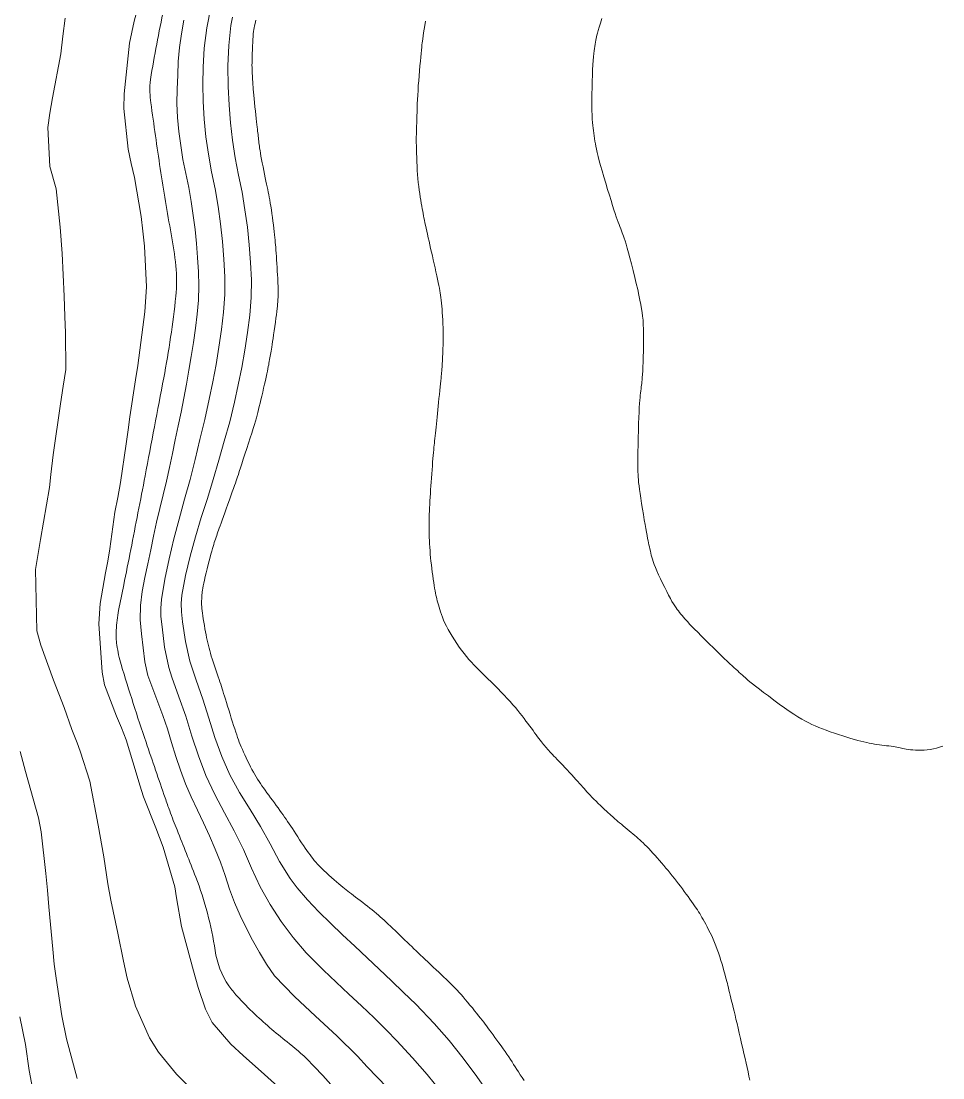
# Model space of a CAD drawing. Header units: inches. Extents: x 115425 to 116786, y 150085 to 152399.
# Drawn here: x 115495.9 to 115563.1, y 152058.3 to 152135.3 of the extents above; entities that cross this region are included whole.
import ezdxf

# ---------------------------------------------------------------- set-up
doc = ezdxf.new("R2010")
doc.units = ezdxf.units.IN
doc.header["$MEASUREMENT"] = 0
doc.layers.add('Contour', color=7, linetype='Continuous', lineweight=0, true_color=0xbed2ff)

msp = doc.modelspace()

# ---------------------------------------------------------------- linework, layer by layer
at = {"layer": 'Contour'}
for points in [[(115504.898, 152138.064), (115504.152, 152135.295), (115503.809, 152133.702), (115503.402, 152130.02), (115503.4, 152128.932), (115503.712, 152125.984), (115503.924, 152124.943), (115504.163, 152123.927), (115504.663, 152121.081), (115504.785, 152120.007), (115504.889, 152118.915), (115505.041, 152115.936), (115504.932, 152114.133), (115504.413, 152110.225), (115504.243, 152109.167), (115503.836, 152106.486), (115503.704, 152105.516), (115503.571, 152104.501), (115503.143, 152101.679), (115502.946, 152100.605), (115502.741, 152099.53), (115502.361, 152096.848), (115502.222, 152095.958), (115502.049, 152095.113), (115501.672, 152092.883), (115501.579, 152091.38), (115501.805, 152087.868), (115501.985, 152086.952), (115502.854, 152084.654), (115503.23, 152083.811), (115503.552, 152082.935), (115504.277, 152080.535), (115504.546, 152079.642), (115504.824, 152078.785), (115505.712, 152076.522), (115506.251, 152075.127), (115507.095, 152072.227), (115507.234, 152071.436), (115507.603, 152069.336), (115507.981, 152067.892), (115508.457, 152066.109), (115508.805, 152064.887), (115509.33, 152063.315), (115509.818, 152062.346), (115511.184, 152060.77), (115512.083, 152059.932), (115513.632, 152058.554), (115514.86, 152057.459)], [(115526.515, 152057.298), (115525.502, 152058.557), (115524.429, 152059.762), (115523.287, 152060.997), (115522.53, 152061.774), (115521.628, 152062.668), (115520.708, 152063.546), (115519.781, 152064.415), (115518.854, 152065.284), (115517.945, 152066.161), (115516.681, 152067.413), (115515.727, 152068.541), (115514.857, 152069.708), (115514.047, 152070.929), (115513.314, 152072.216), (115512.693, 152073.575), (115512.104, 152074.949), (115511.437, 152076.297), (115510.732, 152077.627), (115510.016, 152078.962), (115509.377, 152080.343), (115508.826, 152081.763), (115508.357, 152083.215), (115507.902, 152084.663), (115507.398, 152086.08), (115506.893, 152087.497), (115506.668, 152088.213), (115506.365, 152089.681), (115506.172, 152091.171), (115506.098, 152091.918), (115506.087, 152092.543), (115506.123, 152093.167), (115506.368, 152094.649), (115506.691, 152096.117), (115507.04, 152097.577), (115507.416, 152099.027), (115507.817, 152100.471), (115508.214, 152101.917), (115508.578, 152103.372), (115508.934, 152104.828), (115509.288, 152106.284), (115509.611, 152107.76), (115509.868, 152109.021), (115510.108, 152110.286), (115510.322, 152111.557), (115510.51, 152112.832), (115510.661, 152114.111), (115510.755, 152115.394), (115510.755, 152116.68), (115510.687, 152117.967), (115510.585, 152119.252), (115510.446, 152120.533), (115510.263, 152121.808), (115510.051, 152123.079), (115509.782, 152124.339), (115509.554, 152125.607), (115509.367, 152126.881), (115509.24, 152128.163), (115509.181, 152129.446), (115509.158, 152130.709), (115509.166, 152131.961), (115509.24, 152133.334), (115509.427, 152134.824), (115509.723, 152136.297)], [(115530.056, 152057.045), (115529.113, 152058.403), (115528.125, 152059.731), (115527.089, 152061.019), (115526.006, 152062.268), (115524.658, 152063.67), (115523.78, 152064.526), (115522.893, 152065.372), (115522.002, 152066.215), (115521.112, 152067.058), (115520.224, 152067.902), (115519.336, 152068.739), (115518.453, 152069.566), (115517.602, 152070.403), (115516.786, 152071.267), (115516.03, 152072.148), (115515.505, 152072.829), (115514.745, 152074.069), (115514.063, 152075.349), (115513.349, 152076.616), (115512.586, 152077.856), (115511.818, 152079.1), (115511.115, 152080.385), (115510.52, 152081.729), (115510.027, 152083.115), (115509.588, 152084.518), (115509.137, 152085.909), (115508.66, 152087.289), (115508.205, 152088.676), (115507.883, 152090.097), (115507.666, 152091.54), (115507.589, 152092.265), (115507.578, 152092.872), (115507.62, 152093.477), (115507.886, 152094.911), (115508.221, 152096.332), (115508.606, 152097.738), (115509.032, 152099.131), (115509.475, 152100.519), (115509.908, 152101.911), (115510.31, 152103.311), (115510.709, 152104.713), (115511.103, 152106.116), (115511.45, 152107.555), (115511.725, 152108.811), (115511.984, 152110.07), (115512.208, 152111.337), (115512.402, 152112.608), (115512.566, 152113.884), (115512.679, 152115.163), (115512.687, 152116.447), (115512.617, 152117.731), (115512.521, 152119.014), (115512.392, 152120.294), (115512.218, 152121.568), (115512.01, 152122.837), (115511.743, 152124.095), (115511.505, 152125.359), (115511.306, 152126.628), (115511.173, 152127.907), (115511.077, 152129.187), (115510.996, 152130.558), (115510.961, 152132.041), (115511.031, 152133.522), (115511.191, 152134.996), (115511.309, 152135.603)], [(115500, 152082.715), (115499.597, 152083.697), (115499.039, 152085.293), (115498.654, 152086.3), (115498.268, 152087.279), (115497.339, 152089.827), (115497.061, 152090.87), (115496.954, 152095.361), (115497.16, 152096.657), (115497.316, 152097.53), (115497.974, 152101.337), (115498.078, 152102.264), (115498.249, 152103.707), (115498.785, 152107.411), (115498.965, 152108.708), (115499.156, 152109.924), (115499.149, 152112.597), (115499.1, 152113.781), (115499.05, 152115.262), (115498.902, 152118.371), (115498.754, 152120.296), (115498.454, 152123.09), (115497.992, 152124.722), (115497.854, 152127.554), (115498.001, 152128.599), (115498.203, 152129.71), (115498.806, 152132.921), (115498.946, 152134.205), (115499.113, 152135.529)], [(115522.581, 152057.593), (115521.849, 152058.347), (115521.134, 152059.12), (115520.413, 152059.886), (115518.92, 152061.372), (115517.365, 152062.792), (115515.821, 152064.226), (115515.095, 152064.986), (115514.374, 152065.747), (115513.78, 152066.583), (115513.264, 152067.451), (115512.77, 152068.329), (115512.312, 152069.236), (115511.859, 152070.143), (115511.449, 152071.089), (115511.09, 152072.057), (115510.767, 152073.04), (115510.443, 152074.021), (115510.044, 152074.982), (115509.633, 152075.936), (115509.204, 152076.883), (115508.747, 152077.824), (115508.299, 152078.772), (115507.889, 152079.742), (115507.511, 152080.724), (115507.186, 152081.725), (115506.873, 152082.731), (115506.567, 152083.738), (115506.231, 152084.714), (115505.856, 152085.674), (115505.504, 152086.645), (115505.15, 152087.615), (115504.923, 152088.619), (115504.792, 152089.64), (115504.688, 152090.665), (115504.585, 152091.691), (115504.605, 152092.722), (115504.729, 152093.746), (115504.928, 152094.758), (115505.136, 152095.769), (115505.348, 152096.777), (115505.561, 152097.784), (115505.779, 152098.788), (115506.01, 152099.789), (115506.26, 152100.788), (115506.501, 152101.788), (115506.717, 152102.794), (115506.933, 152103.8), (115507.14, 152104.807), (115507.345, 152105.815), (115507.558, 152106.822), (115507.752, 152107.834), (115507.945, 152108.849), (115508.13, 152109.865), (115508.301, 152110.883), (115508.458, 152111.903), (115508.608, 152112.926), (115508.725, 152113.952), (115508.82, 152114.98), (115508.847, 152116.01), (115508.823, 152117.042), (115508.77, 152118.074), (115508.687, 152119.104), (115508.589, 152120.132), (115508.451, 152121.155), (115508.289, 152122.176), (115508.127, 152123.196), (115507.899, 152124.203), (115507.691, 152125.216), (115507.543, 152126.237), (115507.406, 152127.261), (115507.303, 152128.288), (115507.264, 152129.319), (115507.288, 152130.346), (115507.315, 152131.36), (115507.36, 152132.375), (115507.44, 152133.385), (115507.587, 152134.391), (115507.764, 152135.389)], [(115513.009, 152135.368), (115512.95, 152135.146), (115512.906, 152134.965), (115512.879, 152134.827), (115512.859, 152134.699), (115512.841, 152134.55), (115512.825, 152134.381), (115512.809, 152134.191), (115512.794, 152133.981), (115512.781, 152133.75), (115512.768, 152133.499), (115512.757, 152133.227), (115512.747, 152132.956), (115512.74, 152132.707), (115512.734, 152132.48), (115512.731, 152132.275), (115512.729, 152132.092), (115512.73, 152131.931), (115512.733, 152131.792), (115512.738, 152131.674), (115512.744, 152131.567), (115512.75, 152131.46), (115512.756, 152131.351), (115512.762, 152131.242), (115512.768, 152131.132), (115512.774, 152131.021), (115512.78, 152130.909), (115512.786, 152130.796), (115512.793, 152130.67), (115512.805, 152130.518), (115512.82, 152130.341), (115512.838, 152130.137), (115512.86, 152129.907), (115512.886, 152129.651), (115512.915, 152129.369), (115512.948, 152129.061), (115512.981, 152128.753), (115513.012, 152128.47), (115513.04, 152128.211), (115513.066, 152127.977), (115513.088, 152127.768), (115513.108, 152127.584), (115513.126, 152127.425), (115513.14, 152127.29), (115513.154, 152127.168), (115513.167, 152127.047), (115513.181, 152126.926), (115513.194, 152126.805), (115513.208, 152126.685), (115513.221, 152126.565), (115513.234, 152126.446), (115513.248, 152126.327), (115513.264, 152126.197), (115513.286, 152126.047), (115513.313, 152125.875), (115513.346, 152125.681), (115513.384, 152125.467), (115513.428, 152125.231), (115513.478, 152124.973), (115513.533, 152124.695), (115513.589, 152124.413), (115513.643, 152124.146), (115513.694, 152123.894), (115513.743, 152123.657), (115513.789, 152123.434), (115513.833, 152123.227), (115513.875, 152123.034), (115513.914, 152122.856), (115513.951, 152122.679), (115513.989, 152122.485), (115514.027, 152122.277), (115514.065, 152122.053), (115514.103, 152121.815), (115514.142, 152121.561), (115514.18, 152121.291), (115514.219, 152121.007), (115514.256, 152120.723), (115514.29, 152120.455), (115514.321, 152120.203), (115514.349, 152119.968), (115514.373, 152119.748), (115514.395, 152119.545), (115514.413, 152119.358), (115514.428, 152119.187), (115514.441, 152119.015), (115514.456, 152118.828), (115514.471, 152118.625), (115514.487, 152118.405), (115514.503, 152118.169), (115514.52, 152117.917), (115514.538, 152117.648), (115514.557, 152117.364), (115514.575, 152117.082), (115514.59, 152116.823), (115514.604, 152116.587), (115514.615, 152116.373), (115514.624, 152116.181), (115514.631, 152116.012), (115514.635, 152115.866), (115514.638, 152115.742), (115514.639, 152115.628), (115514.638, 152115.515), (115514.637, 152115.401), (115514.634, 152115.287), (115514.63, 152115.172), (115514.624, 152115.057), (115514.617, 152114.942), (115514.61, 152114.826), (115514.599, 152114.697), (115514.583, 152114.541), (115514.563, 152114.36), (115514.538, 152114.152), (115514.508, 152113.917), (115514.473, 152113.657), (115514.434, 152113.37), (115514.39, 152113.057), (115514.346, 152112.743), (115514.304, 152112.455), (115514.266, 152112.192), (115514.231, 152111.954), (115514.199, 152111.742), (115514.17, 152111.555), (115514.144, 152111.394), (115514.122, 152111.258), (115514.1, 152111.134), (115514.079, 152111.011), (115514.057, 152110.888), (115514.036, 152110.764), (115514.013, 152110.641), (115513.991, 152110.518), (115513.968, 152110.394), (115513.945, 152110.271), (115513.919, 152110.136), (115513.887, 152109.979), (115513.85, 152109.799), (115513.807, 152109.597), (115513.758, 152109.372), (115513.703, 152109.125), (115513.643, 152108.855), (115513.577, 152108.563), (115513.509, 152108.267), (115513.444, 152107.985), (115513.381, 152107.718), (115513.321, 152107.465), (115513.263, 152107.227), (115513.208, 152107.004), (115513.155, 152106.795), (115513.105, 152106.601), (115513.05, 152106.4), (115512.984, 152106.168), (115512.906, 152105.907), (115512.818, 152105.616), (115512.718, 152105.296), (115512.606, 152104.945), (115512.484, 152104.565), (115512.35, 152104.155), (115512.216, 152103.75), (115512.095, 152103.381), (115511.987, 152103.05), (115511.89, 152102.757), (115511.806, 152102.5), (115511.734, 152102.282), (115511.675, 152102.101), (115511.628, 152101.957), (115511.582, 152101.818), (115511.526, 152101.653), (115511.459, 152101.461), (115511.382, 152101.243), (115511.295, 152100.998), (115511.198, 152100.726), (115511.09, 152100.427), (115510.973, 152100.102), (115510.855, 152099.776), (115510.746, 152099.476), (115510.647, 152099.202), (115510.557, 152098.954), (115510.477, 152098.732), (115510.407, 152098.535), (115510.346, 152098.365), (115510.295, 152098.22), (115510.248, 152098.089), (115510.202, 152097.958), (115510.157, 152097.827), (115510.113, 152097.696), (115510.068, 152097.566), (115510.025, 152097.436), (115509.982, 152097.306), (115509.94, 152097.176), (115509.895, 152097.035), (115509.847, 152096.871), (115509.794, 152096.684), (115509.736, 152096.474), (115509.675, 152096.242), (115509.609, 152095.986), (115509.538, 152095.707), (115509.463, 152095.405), (115509.391, 152095.104), (115509.326, 152094.83), (115509.269, 152094.581), (115509.22, 152094.358), (115509.179, 152094.16), (115509.147, 152093.989), (115509.122, 152093.843), (115509.105, 152093.723), (115509.093, 152093.617), (115509.083, 152093.511), (115509.074, 152093.406), (115509.067, 152093.302), (115509.062, 152093.198), (115509.059, 152093.095), (115509.057, 152092.994), (115509.056, 152092.892), (115509.06, 152092.783), (115509.068, 152092.655), (115509.081, 152092.509), (115509.099, 152092.346), (115509.121, 152092.164), (115509.149, 152091.965), (115509.182, 152091.747), (115509.219, 152091.511), (115509.26, 152091.271), (115509.3, 152091.038), (115509.342, 152090.814), (115509.383, 152090.598), (115509.426, 152090.389), (115509.468, 152090.189), (115509.512, 152089.996), (115509.555, 152089.812), (115509.601, 152089.628), (115509.652, 152089.439), (115509.706, 152089.244), (115509.765, 152089.043), (115509.828, 152088.835), (115509.896, 152088.622), (115509.967, 152088.404), (115510.043, 152088.179), (115510.12, 152087.956), (115510.192, 152087.742), (115510.261, 152087.538), (115510.327, 152087.343), (115510.389, 152087.158), (115510.447, 152086.983), (115510.501, 152086.817), (115510.552, 152086.66), (115510.604, 152086.499), (115510.662, 152086.317), (115510.725, 152086.116), (115510.795, 152085.896), (115510.869, 152085.656), (115510.95, 152085.396), (115511.036, 152085.116), (115511.128, 152084.817), (115511.221, 152084.517), (115511.309, 152084.236), (115511.392, 152083.974), (115511.471, 152083.73), (115511.546, 152083.505), (115511.616, 152083.298), (115511.681, 152083.111), (115511.743, 152082.942), (115511.804, 152082.778), (115511.872, 152082.606), (115511.946, 152082.427), (115512.026, 152082.239), (115512.112, 152082.044), (115512.204, 152081.84), (115512.302, 152081.629), (115512.406, 152081.41), (115512.513, 152081.192), (115512.619, 152080.982), (115512.724, 152080.781), (115512.829, 152080.589), (115512.934, 152080.406), (115513.037, 152080.232), (115513.141, 152080.066), (115513.243, 152079.91), (115513.348, 152079.755), (115513.458, 152079.595), (115513.573, 152079.43), (115513.693, 152079.26), (115513.818, 152079.085), (115513.949, 152078.905), (115514.084, 152078.72), (115514.225, 152078.529), (115514.366, 152078.339), (115514.502, 152078.154), (115514.633, 152077.973), (115514.759, 152077.798), (115514.88, 152077.628), (115514.997, 152077.463), (115515.109, 152077.303), (115515.215, 152077.149), (115515.322, 152076.992), (115515.434, 152076.827), (115515.55, 152076.654), (115515.671, 152076.472), (115515.797, 152076.281), (115515.928, 152076.082), (115516.063, 152075.874), (115516.203, 152075.657), (115516.343, 152075.443), (115516.477, 152075.241), (115516.605, 152075.05), (115516.728, 152074.872), (115516.845, 152074.707), (115516.957, 152074.553), (115517.063, 152074.411), (115517.163, 152074.282), (115517.267, 152074.155), (115517.383, 152074.022), (115517.511, 152073.881), (115517.652, 152073.733), (115517.805, 152073.577), (115517.971, 152073.415), (115518.149, 152073.246), (115518.339, 152073.069), (115518.531, 152072.895), (115518.713, 152072.732), (115518.884, 152072.581), (115519.046, 152072.442), (115519.197, 152072.314), (115519.338, 152072.198), (115519.469, 152072.093), (115519.591, 152072), (115519.711, 152071.91), (115519.84, 152071.813), (115519.978, 152071.709), (115520.124, 152071.598), (115520.28, 152071.481), (115520.443, 152071.356), (115520.616, 152071.225), (115520.797, 152071.088), (115520.979, 152070.948), (115521.155, 152070.811), (115521.325, 152070.677), (115521.488, 152070.545), (115521.644, 152070.416), (115521.794, 152070.29), (115521.938, 152070.166), (115522.076, 152070.045), (115522.213, 152069.922), (115522.356, 152069.791), (115522.506, 152069.654), (115522.661, 152069.509), (115522.823, 152069.358), (115522.991, 152069.199), (115523.165, 152069.033), (115523.346, 152068.861), (115523.527, 152068.686), (115523.705, 152068.515), (115523.879, 152068.347), (115524.048, 152068.184), (115524.214, 152068.023), (115524.376, 152067.866), (115524.534, 152067.713), (115524.688, 152067.564), (115524.844, 152067.413), (115525.007, 152067.256), (115525.178, 152067.093), (115525.355, 152066.924), (115525.54, 152066.749), (115525.733, 152066.568), (115525.932, 152066.381), (115526.139, 152066.189), (115526.344, 152065.998), (115526.537, 152065.817), (115526.717, 152065.646), (115526.886, 152065.485), (115527.042, 152065.334), (115527.186, 152065.193), (115527.319, 152065.062), (115527.439, 152064.941), (115527.557, 152064.819), (115527.684, 152064.684), (115527.818, 152064.537), (115527.961, 152064.377), (115528.112, 152064.204), (115528.27, 152064.018), (115528.437, 152063.82), (115528.612, 152063.609), (115528.786, 152063.397), (115528.95, 152063.197), (115529.104, 152063.007), (115529.247, 152062.829), (115529.38, 152062.661), (115529.503, 152062.505), (115529.616, 152062.36), (115529.718, 152062.226), (115529.819, 152062.091), (115529.927, 152061.946), (115530.042, 152061.791), (115530.165, 152061.624), (115530.294, 152061.446), (115530.431, 152061.258), (115530.575, 152061.059), (115530.726, 152060.849), (115530.879, 152060.636), (115531.025, 152060.428), (115531.167, 152060.226), (115531.303, 152060.028), (115531.435, 152059.836), (115531.56, 152059.648), (115531.681, 152059.466), (115531.796, 152059.289), (115531.911, 152059.111), (115532.031, 152058.925), (115532.155, 152058.733), (115532.283, 152058.533), (115532.416, 152058.325), (115532.554, 152058.11)], [(115549.006, 152058.126), (115548.942, 152058.426), (115548.876, 152058.735), (115548.806, 152059.054), (115548.733, 152059.383), (115548.658, 152059.723), (115548.579, 152060.073), (115548.497, 152060.433), (115548.412, 152060.803), (115548.324, 152061.184), (115548.237, 152061.561), (115548.154, 152061.918), (115548.074, 152062.257), (115547.999, 152062.577), (115547.928, 152062.878), (115547.861, 152063.161), (115547.798, 152063.425), (115547.739, 152063.67), (115547.684, 152063.899), (115547.631, 152064.117), (115547.581, 152064.323), (115547.534, 152064.517), (115547.49, 152064.699), (115547.448, 152064.869), (115547.409, 152065.027), (115547.374, 152065.173), (115547.336, 152065.322), (115547.292, 152065.489), (115547.242, 152065.673), (115547.186, 152065.875), (115547.124, 152066.095), (115547.056, 152066.332), (115546.981, 152066.587), (115546.9, 152066.859), (115546.814, 152067.136), (115546.725, 152067.407), (115546.633, 152067.67), (115546.536, 152067.926), (115546.437, 152068.175), (115546.334, 152068.416), (115546.227, 152068.651), (115546.117, 152068.878), (115546.007, 152069.096), (115545.901, 152069.301), (115545.8, 152069.494), (115545.703, 152069.674), (115545.61, 152069.842), (115545.521, 152069.998), (115545.437, 152070.142), (115545.357, 152070.273), (115545.275, 152070.401), (115545.186, 152070.538), (115545.091, 152070.682), (115544.988, 152070.833), (115544.878, 152070.993), (115544.761, 152071.16), (115544.637, 152071.334), (115544.506, 152071.517), (115544.371, 152071.703), (115544.233, 152071.89), (115544.092, 152072.078), (115543.95, 152072.267), (115543.805, 152072.456), (115543.658, 152072.646), (115543.509, 152072.836), (115543.357, 152073.028), (115543.204, 152073.219), (115543.05, 152073.408), (115542.895, 152073.596), (115542.738, 152073.783), (115542.581, 152073.968), (115542.422, 152074.152), (115542.263, 152074.334), (115542.102, 152074.515), (115541.943, 152074.69), (115541.79, 152074.856), (115541.643, 152075.012), (115541.501, 152075.158), (115541.365, 152075.295), (115541.234, 152075.422), (115541.109, 152075.539), (115540.99, 152075.646), (115540.871, 152075.75), (115540.748, 152075.857), (115540.622, 152075.966), (115540.491, 152076.078), (115540.357, 152076.192), (115540.219, 152076.309), (115540.077, 152076.429), (115539.931, 152076.551), (115539.787, 152076.671), (115539.651, 152076.786), (115539.522, 152076.895), (115539.4, 152076.998), (115539.286, 152077.095), (115539.18, 152077.187), (115539.081, 152077.272), (115538.989, 152077.352), (115538.897, 152077.435), (115538.794, 152077.527), (115538.681, 152077.63), (115538.558, 152077.744), (115538.425, 152077.868), (115538.282, 152078.002), (115538.129, 152078.147), (115537.965, 152078.302), (115537.802, 152078.46), (115537.648, 152078.611), (115537.503, 152078.756), (115537.368, 152078.894), (115537.243, 152079.026), (115537.127, 152079.152), (115537.021, 152079.272), (115536.925, 152079.385), (115536.828, 152079.5), (115536.721, 152079.625), (115536.603, 152079.759), (115536.475, 152079.902), (115536.337, 152080.055), (115536.189, 152080.217), (115536.03, 152080.388), (115535.86, 152080.569), (115535.69, 152080.75), (115535.529, 152080.921), (115535.375, 152081.083), (115535.231, 152081.236), (115535.094, 152081.38), (115534.966, 152081.514), (115534.847, 152081.638), (115534.736, 152081.754), (115534.632, 152081.863), (115534.533, 152081.967), (115534.439, 152082.068), (115534.35, 152082.166), (115534.267, 152082.259), (115534.188, 152082.348), (115534.114, 152082.434), (115534.046, 152082.516), (115533.977, 152082.6), (115533.902, 152082.694), (115533.821, 152082.798), (115533.734, 152082.911), (115533.641, 152083.033), (115533.543, 152083.165), (115533.438, 152083.307), (115533.327, 152083.457), (115533.211, 152083.616), (115533.089, 152083.78), (115532.963, 152083.949), (115532.832, 152084.123), (115532.695, 152084.303), (115532.554, 152084.488), (115532.407, 152084.678), (115532.255, 152084.873), (115532.095, 152085.075), (115531.923, 152085.283), (115531.739, 152085.498), (115531.542, 152085.719), (115531.334, 152085.947), (115531.113, 152086.181), (115530.881, 152086.422), (115530.636, 152086.669), (115530.39, 152086.915), (115530.152, 152087.154), (115529.922, 152087.383), (115529.701, 152087.605), (115529.489, 152087.818), (115529.285, 152088.023), (115529.089, 152088.22), (115528.902, 152088.408), (115528.72, 152088.597), (115528.54, 152088.797), (115528.36, 152089.008), (115528.182, 152089.229), (115528.005, 152089.46), (115527.83, 152089.702), (115527.655, 152089.955), (115527.483, 152090.218), (115527.317, 152090.482), (115527.165, 152090.736), (115527.027, 152090.982), (115526.901, 152091.218), (115526.79, 152091.444), (115526.691, 152091.662), (115526.607, 152091.87), (115526.535, 152092.069), (115526.473, 152092.259), (115526.415, 152092.44), (115526.362, 152092.612), (115526.313, 152092.775), (115526.269, 152092.93), (115526.229, 152093.075), (115526.194, 152093.212), (115526.164, 152093.34), (115526.135, 152093.473), (115526.105, 152093.623), (115526.074, 152093.791), (115526.041, 152093.978), (115526.008, 152094.182), (115525.973, 152094.404), (115525.937, 152094.643), (115525.899, 152094.901), (115525.863, 152095.167), (115525.83, 152095.43), (115525.799, 152095.692), (115525.771, 152095.952), (115525.746, 152096.21), (115525.724, 152096.466), (115525.705, 152096.72), (115525.688, 152096.972), (115525.674, 152097.217), (115525.662, 152097.452), (115525.652, 152097.676), (115525.645, 152097.889), (115525.639, 152098.091), (115525.635, 152098.283), (115525.633, 152098.463), (115525.633, 152098.633), (115525.634, 152098.804), (115525.638, 152098.986), (115525.644, 152099.182), (115525.651, 152099.389), (115525.66, 152099.61), (115525.671, 152099.842), (115525.683, 152100.087), (115525.698, 152100.344), (115525.713, 152100.61), (115525.73, 152100.881), (115525.748, 152101.157), (115525.766, 152101.438), (115525.786, 152101.724), (115525.806, 152102.015), (115525.828, 152102.31), (115525.85, 152102.611), (115525.873, 152102.905), (115525.894, 152103.179), (115525.915, 152103.433), (115525.934, 152103.668), (115525.953, 152103.884), (115525.971, 152104.08), (115525.988, 152104.256), (115526.004, 152104.413), (115526.02, 152104.566), (115526.037, 152104.731), (115526.055, 152104.907), (115526.075, 152105.095), (115526.096, 152105.295), (115526.117, 152105.506), (115526.14, 152105.728), (115526.164, 152105.963), (115526.189, 152106.206), (115526.215, 152106.457), (115526.242, 152106.714), (115526.269, 152106.979), (115526.297, 152107.251), (115526.326, 152107.53), (115526.356, 152107.815), (115526.387, 152108.108), (115526.416, 152108.392), (115526.443, 152108.652), (115526.468, 152108.887), (115526.489, 152109.098), (115526.508, 152109.285), (115526.524, 152109.447), (115526.537, 152109.584), (115526.548, 152109.697), (115526.558, 152109.813), (115526.568, 152109.956), (115526.578, 152110.128), (115526.59, 152110.329), (115526.601, 152110.558), (115526.614, 152110.815), (115526.626, 152111.101), (115526.64, 152111.415), (115526.651, 152111.739), (115526.659, 152112.057), (115526.662, 152112.367), (115526.661, 152112.669), (115526.656, 152112.964), (115526.647, 152113.252), (115526.634, 152113.533), (115526.616, 152113.806), (115526.597, 152114.068), (115526.576, 152114.316), (115526.555, 152114.55), (115526.534, 152114.769), (115526.512, 152114.974), (115526.489, 152115.165), (115526.466, 152115.341), (115526.442, 152115.504), (115526.415, 152115.668), (115526.383, 152115.85), (115526.345, 152116.05), (115526.301, 152116.269), (115526.252, 152116.506), (115526.197, 152116.761), (115526.137, 152117.034), (115526.072, 152117.326), (115526.004, 152117.623), (115525.938, 152117.915), (115525.873, 152118.2), (115525.81, 152118.478), (115525.748, 152118.751), (115525.688, 152119.017), (115525.629, 152119.277), (115525.572, 152119.53), (115525.517, 152119.774), (115525.466, 152120.006), (115525.418, 152120.224), (115525.373, 152120.43), (115525.332, 152120.623), (115525.294, 152120.804), (115525.26, 152120.971), (115525.229, 152121.126), (115525.199, 152121.281), (115525.168, 152121.45), (115525.135, 152121.632), (115525.101, 152121.827), (115525.066, 152122.035), (115525.03, 152122.257), (115524.992, 152122.492), (115524.953, 152122.74), (115524.915, 152123), (115524.88, 152123.268), (115524.848, 152123.545), (115524.82, 152123.831), (115524.796, 152124.126), (115524.774, 152124.43), (115524.756, 152124.742), (115524.742, 152125.063), (115524.73, 152125.379), (115524.72, 152125.677), (115524.712, 152125.955), (115524.707, 152126.215), (115524.704, 152126.455), (115524.703, 152126.676), (115524.704, 152126.879), (115524.708, 152127.063), (115524.713, 152127.245), (115524.718, 152127.443), (115524.724, 152127.658), (115524.731, 152127.889), (115524.739, 152128.136), (115524.747, 152128.399), (115524.755, 152128.678), (115524.765, 152128.974), (115524.776, 152129.282), (115524.79, 152129.599), (115524.807, 152129.926), (115524.827, 152130.262), (115524.85, 152130.607), (115524.876, 152130.961), (115524.904, 152131.325), (115524.936, 152131.698), (115524.968, 152132.06), (115524.998, 152132.391), (115525.025, 152132.69), (115525.051, 152132.958), (115525.074, 152133.195), (115525.094, 152133.401), (115525.113, 152133.575), (115525.129, 152133.718), (115525.147, 152133.86), (115525.17, 152134.03), (115525.2, 152134.229), (115525.235, 152134.457), (115525.275, 152134.714), (115525.322, 152134.999), (115525.374, 152135.313)], [(115563.075, 152082.464), (115562.84, 152082.392), (115562.609, 152082.33), (115562.381, 152082.279), (115562.155, 152082.239), (115561.934, 152082.209), (115561.715, 152082.19), (115561.499, 152082.181), (115561.287, 152082.183), (115561.084, 152082.192), (115560.894, 152082.203), (115560.719, 152082.217), (115560.558, 152082.234), (115560.411, 152082.254), (115560.279, 152082.276), (115560.16, 152082.301), (115560.056, 152082.329), (115559.954, 152082.357), (115559.843, 152082.384), (115559.722, 152082.409), (115559.592, 152082.432), (115559.453, 152082.454), (115559.304, 152082.474), (115559.146, 152082.493), (115558.978, 152082.51), (115558.805, 152082.528), (115558.629, 152082.548), (115558.451, 152082.573), (115558.27, 152082.6), (115558.087, 152082.63), (115557.902, 152082.664), (115557.714, 152082.701), (115557.524, 152082.741), (115557.324, 152082.786), (115557.109, 152082.839), (115556.877, 152082.9), (115556.63, 152082.968), (115556.367, 152083.045), (115556.087, 152083.128), (115555.792, 152083.22), (115555.481, 152083.319), (115555.167, 152083.423), (115554.865, 152083.527), (115554.575, 152083.632), (115554.296, 152083.739), (115554.03, 152083.846), (115553.774, 152083.954), (115553.531, 152084.063), (115553.299, 152084.173), (115553.061, 152084.296), (115552.8, 152084.443), (115552.517, 152084.615), (115552.21, 152084.811), (115551.88, 152085.032), (115551.527, 152085.277), (115551.152, 152085.546), (115550.753, 152085.84), (115550.363, 152086.133), (115550.013, 152086.397), (115549.703, 152086.632), (115549.433, 152086.84), (115549.203, 152087.019), (115549.014, 152087.17), (115548.865, 152087.293), (115548.755, 152087.387), (115548.663, 152087.47), (115548.566, 152087.558), (115548.463, 152087.651), (115548.355, 152087.75), (115548.241, 152087.853), (115548.122, 152087.961), (115547.997, 152088.075), (115547.867, 152088.194), (115547.722, 152088.327), (115547.554, 152088.485), (115547.362, 152088.667), (115547.146, 152088.874), (115546.907, 152089.104), (115546.644, 152089.359), (115546.357, 152089.638), (115546.047, 152089.942), (115545.739, 152090.245), (115545.459, 152090.522), (115545.207, 152090.774), (115544.983, 152091.001), (115544.787, 152091.202), (115544.618, 152091.377), (115544.478, 152091.528), (115544.366, 152091.653), (115544.268, 152091.765), (115544.172, 152091.878), (115544.078, 152091.991), (115543.986, 152092.104), (115543.895, 152092.218), (115543.806, 152092.332), (115543.719, 152092.447), (115543.633, 152092.562), (115543.543, 152092.69), (115543.444, 152092.846), (115543.335, 152093.029), (115543.217, 152093.24), (115543.09, 152093.477), (115542.953, 152093.742), (115542.807, 152094.034), (115542.651, 152094.354), (115542.498, 152094.675), (115542.361, 152094.972), (115542.239, 152095.246), (115542.133, 152095.496), (115542.043, 152095.723), (115541.968, 152095.925), (115541.908, 152096.105), (115541.864, 152096.26), (115541.828, 152096.404), (115541.793, 152096.55), (115541.758, 152096.697), (115541.724, 152096.845), (115541.69, 152096.994), (115541.656, 152097.145), (115541.623, 152097.296), (115541.59, 152097.449), (115541.555, 152097.62), (115541.516, 152097.824), (115541.472, 152098.062), (115541.424, 152098.333), (115541.371, 152098.639), (115541.314, 152098.978), (115541.252, 152099.351), (115541.186, 152099.757), (115541.121, 152100.164), (115541.064, 152100.537), (115541.013, 152100.877), (115540.97, 152101.184), (115540.934, 152101.457), (115540.905, 152101.697), (115540.883, 152101.903), (115540.869, 152102.076), (115540.859, 152102.258), (115540.853, 152102.49), (115540.85, 152102.774), (115540.849, 152103.108), (115540.852, 152103.492), (115540.858, 152103.928), (115540.866, 152104.414), (115540.878, 152104.951), (115540.892, 152105.489), (115540.906, 152105.978), (115540.921, 152106.418), (115540.937, 152106.809), (115540.954, 152107.151), (115540.971, 152107.444), (115540.989, 152107.688), (115541.008, 152107.883), (115541.028, 152108.05), (115541.046, 152108.21), (115541.064, 152108.363), (115541.081, 152108.51), (115541.098, 152108.649), (115541.114, 152108.782), (115541.13, 152108.908), (115541.145, 152109.028), (115541.159, 152109.164), (115541.174, 152109.341), (115541.188, 152109.56), (115541.202, 152109.82), (115541.216, 152110.12), (115541.23, 152110.462), (115541.243, 152110.845), (115541.257, 152111.269), (115541.267, 152111.702), (115541.271, 152112.111), (115541.269, 152112.497), (115541.261, 152112.859), (115541.246, 152113.198), (115541.225, 152113.513), (115541.198, 152113.805), (115541.165, 152114.073), (115541.123, 152114.346), (115541.069, 152114.649), (115541.003, 152114.985), (115540.926, 152115.351), (115540.837, 152115.749), (115540.737, 152116.179), (115540.625, 152116.64), (115540.502, 152117.132), (115540.378, 152117.616), (115540.264, 152118.051), (115540.161, 152118.437), (115540.068, 152118.775), (115539.987, 152119.064), (115539.915, 152119.305), (115539.854, 152119.497), (115539.804, 152119.64), (115539.758, 152119.763), (115539.708, 152119.894), (115539.656, 152120.033), (115539.601, 152120.18), (115539.543, 152120.335), (115539.482, 152120.498), (115539.418, 152120.669), (115539.351, 152120.847), (115539.278, 152121.049), (115539.196, 152121.288), (115539.104, 152121.564), (115539.003, 152121.877), (115538.893, 152122.228), (115538.773, 152122.617), (115538.643, 152123.043), (115538.505, 152123.506), (115538.368, 152123.969), (115538.245, 152124.396), (115538.136, 152124.786), (115538.04, 152125.14), (115537.958, 152125.457), (115537.889, 152125.737), (115537.834, 152125.98), (115537.792, 152126.187), (115537.758, 152126.376), (115537.725, 152126.565), (115537.694, 152126.755), (115537.664, 152126.946), (115537.636, 152127.137), (115537.609, 152127.329), (115537.584, 152127.521), (115537.56, 152127.714), (115537.539, 152127.926), (115537.522, 152128.175), (115537.51, 152128.463), (115537.502, 152128.788), (115537.498, 152129.15), (115537.499, 152129.55), (115537.504, 152129.988), (115537.513, 152130.464), (115537.525, 152130.938), (115537.539, 152131.372), (115537.555, 152131.767), (115537.573, 152132.121), (115537.593, 152132.434), (115537.614, 152132.708), (115537.638, 152132.942), (115537.663, 152133.136), (115537.689, 152133.306), (115537.715, 152133.468), (115537.74, 152133.624), (115537.766, 152133.772), (115537.791, 152133.913), (115537.816, 152134.047), (115537.841, 152134.173), (115537.866, 152134.292), (115537.9, 152134.433), (115537.954, 152134.625), (115538.027, 152134.868), (115538.12, 152135.162), (115538.231, 152135.507)], [(115500, 152082.715), (115500.206, 152082.117), (115500.916, 152079.932), (115501.509, 152076.716), (115501.926, 152074.408), (115502.233, 152072.447), (115502.454, 152071.246), (115502.962, 152068.843), (115503.359, 152066.8), (115503.632, 152065.572), (115504.243, 152063.524), (115505.258, 152061.226), (115505.907, 152060.173), (115507.22, 152058.572), (115508.954, 152056.853)], [(115500, 152058.253), (115499.218, 152061.155), (115498.877, 152062.837), (115498.458, 152065.571), (115498.325, 152066.597), (115498.208, 152067.676), (115497.93, 152070.764), (115497.83, 152071.975), (115497.702, 152073.187), (115497.37, 152076.223), (115497.172, 152077.264), (115496.212, 152080.636), (115495.825, 152082.081)], [(115495.816, 152062.752), (115496.216, 152060.727), (115496.499, 152058.838), (115496.809, 152057.17)]]:
    msp.add_lwpolyline(points, dxfattribs=at)
msp.add_lwpolyline([(115518.676, 152057.61, 0.007494), (115517.077, 152059.332, 0.036964), (115515.458, 152060.792, -0.024289), (115512.94, 152062.95, -0.017876), (115511.629, 152064.28, -0.035501), (115511.043, 152065.017, -0.114399), (115510.04, 152067.585, 0.056379), (115508.629, 152072.942, 0.003948), (115507.268, 152076.371, -0.009748), (115506.733, 152077.766, -0.003637), (115506.403, 152078.7, -0.000839), (115505.009, 152082.762, -0.0093), (115503.194, 152088.422, -0.038079), (115502.883, 152089.842, -0.047407), (115502.834, 152090.928, -0.035438), (115503.009, 152092.371, -0.002514), (115503.378, 152094.222, 0.001807), (115503.895, 152096.796, 0.001191), (115504.941, 152102.175, 0.000898), (115506.299, 152109.314, 0.019631), (115507.179, 152115.262, 0.053386), (115507.181, 152117.479, 0.019975), (115506.841, 152119.799, -0.009702), (115506.043, 152124.559, -0.002788), (115505.359, 152129.366, -0.017813), (115505.283, 152130.123, -0.057475), (115505.331, 152131.064, -0.010349), (115506.296, 152136.192, -0.007056)], format="xyb", dxfattribs=at)

doc.saveas('drawing.dxf')
